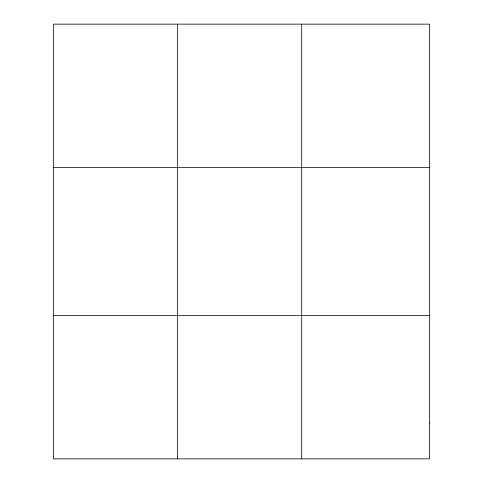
<?xml version="1.0" encoding="UTF-8"?>
<svg xmlns="http://www.w3.org/2000/svg" width="483" height="483" viewBox="0 0 483 483"><rect width="100%" height="100%" fill="white"/><g stroke="black" fill="none" stroke-linecap="round" stroke-linejoin="round"><path stroke-width="0.72" d="M177.527 24.15L177.527 458.85M301.706 24.15L301.706 458.85M53.353 167.601L429.647 167.601M53.353 315.399L429.647 315.399M429.647 422.987L429.647 458.85L53.353 458.85L53.353 24.15L429.647 24.15L429.647 422.987"/></g></svg>
